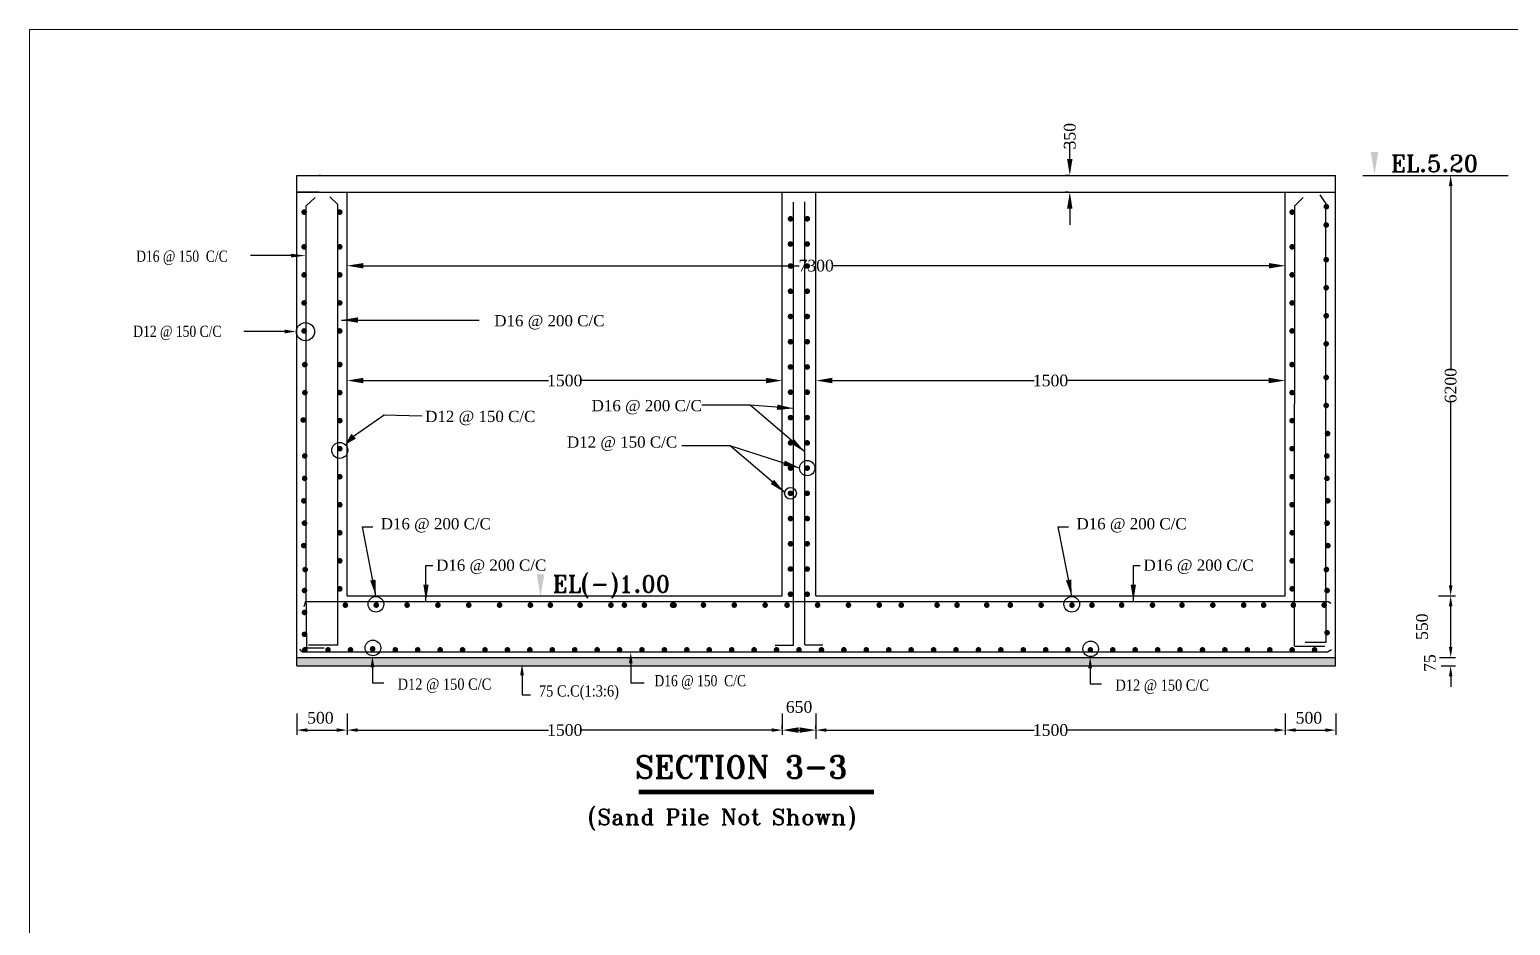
# Model space of a CAD drawing. Extents: x -545075 to 1728153, y -708141 to -305611.
# Drawn here: x 298246 to 329939, y -621965 to -602794 of the extents above; entities that cross this region are included whole.
import ezdxf

# ---------------------------------------------------------------- set-up
doc = ezdxf.new("R2010")
doc.units = 0
doc.header["$MEASUREMENT"] = 0
doc.layers.get('0').update_dxf_attribs({"linetype": 'CONTINUOUS'})
doc.layers.get('DEFPOINTS').update_dxf_attribs({"linetype": 'CONTINUOUS'})
doc.layers.add('LINE', color=7, linetype='CONTINUOUS')
doc.styles.add('BIG', font='ROMANT.SHX')
doc.styles.get("Standard").update_dxf_attribs({"font": 'times.ttf', "height": 250})
doc.dimstyles.new('3', dxfattribs={"dimtxt": 225, "dimasz": 350, "dimexe": 100, "dimexo": 25, "dimgap": 9, "dimtad": 0, "dimdec": 0, "dimzin": 0, "dimdsep": 46, "dimtxsty": 'Standard', "dimcen": 0, "dimclrt": 256, "dimadec": 0, "dimazin": 0, "dimtfac": 1, "dimtdec": 0, "dimtofl": 0, "dimtmove": 2, "dimatfit": 3, "dimfxl": 1, "dimtolj": 1, "dimtzin": 0, "dimarcsym": 0})

# ---------------------------------------------------------------- blocks, each defined once
blk = doc.blocks.new('*D430')
at = {"layer": 'DEFPOINTS', "color": 0, "lineweight": -2}
for p in [(328040, -605913), (328661, -605913), (328376, -614913)]:
    blk.add_point(p, dxfattribs=at)
at = {"layer": 'LINE', "color": 0, "lineweight": -2}
for p, q in [((328065, -605913), (328761, -605913)), ((328661, -606138), (328661, -610050)), ((328661, -614688), (328661, -610777)), ((328401, -614913), (328761, -614913))]:
    blk.add_line(p, q, dxfattribs=at)
for points in [[(328624, -606138), (328699, -606138), (328661, -605913)], [(328624, -614688), (328699, -614688), (328661, -614913)]]:
    blk.add_solid(points, dxfattribs=at)
at = {"layer": 'LINE', "insert": (328661, -610413), "char_height": 250, "attachment_point": 5, "rotation": 90}
blk.add_mtext('\\A1;6200', dxfattribs=at)
blk = doc.blocks.new('*D431')
at = {"layer": 'DEFPOINTS', "color": 0, "lineweight": -2}
for p in [(305042, -617404), (314355, -617404), (314355, -617786)]:
    blk.add_point(p, dxfattribs=at)
at = {"layer": 'LINE', "color": 0, "lineweight": -2}
for p, q in [((305042, -617429), (305042, -617886)), ((314355, -617429), (314355, -617886)), ((305267, -617786), (309349, -617786)), ((314130, -617786), (310049, -617786))]:
    blk.add_line(p, q, dxfattribs=at)
for points in [[(305267, -617748), (305267, -617823), (305042, -617786)], [(314130, -617748), (314130, -617823), (314355, -617786)]]:
    blk.add_solid(points, dxfattribs=at)
at = {"layer": 'LINE', "insert": (309699, -617786), "char_height": 250, "attachment_point": 5}
blk.add_mtext('\\A1;1500', dxfattribs=at)
blk = doc.blocks.new('*D432')
at = {"layer": 'DEFPOINTS', "color": 0, "lineweight": -2}
for p in [(303962, -617404), (305042, -617404), (305042, -617786)]:
    blk.add_point(p, dxfattribs=at)
at = {"layer": 'LINE', "color": 0, "lineweight": -2}
for p, q in [((303962, -617429), (303962, -617886)), ((305042, -617429), (305042, -617886)), ((304187, -617786), (304817, -617786))]:
    blk.add_line(p, q, dxfattribs=at)
for points in [[(304187, -617748), (304187, -617823), (303962, -617786)], [(304817, -617748), (304817, -617823), (305042, -617786)]]:
    blk.add_solid(points, dxfattribs=at)
at = {"layer": 'LINE', "insert": (304470, -617524), "char_height": 250, "attachment_point": 5}
blk.add_mtext('\\A1;500', dxfattribs=at)
blk = doc.blocks.new('*D433')
at = {"layer": 'DEFPOINTS', "color": 0, "lineweight": -2}
for p in [(328376, -614913), (328661, -614913), (328399, -616233)]:
    blk.add_point(p, dxfattribs=at)
at = {"layer": 'LINE', "color": 0, "lineweight": -2}
for p, q in [((328401, -614913), (328761, -614913)), ((328661, -616008), (328661, -615138)), ((328424, -616233), (328761, -616233))]:
    blk.add_line(p, q, dxfattribs=at)
for points in [[(328624, -615138), (328699, -615138), (328661, -614913)], [(328624, -616008), (328699, -616008), (328661, -616233)]]:
    blk.add_solid(points, dxfattribs=at)
at = {"layer": 'LINE', "insert": (328049, -615573), "char_height": 250, "attachment_point": 5, "rotation": 90}
blk.add_mtext('\\A1;550', dxfattribs=at)
blk = doc.blocks.new('1')
at = {"layer": 'LINE', "const_width": 25}
blk.add_lwpolyline([(12, 0, 1), (37, 0, 1)], format="xyb", close=True, dxfattribs=at)
blk = doc.blocks.new('2')
at = {"layer": 'LINE'}
blk.add_blockref('1', (-25, -25), dxfattribs=at)
blk = doc.blocks.new('*D429')
at = {"layer": 'DEFPOINTS', "color": 0, "lineweight": -2}
for p in [(328424, -616233), (328429, -616413), (328661, -616233)]:
    blk.add_point(p, dxfattribs=at)
at = {"layer": 'LINE', "color": 0, "lineweight": -2}
for p, q in [((328661, -616008), (328661, -615783)), ((328449, -616233), (328761, -616233)), ((328454, -616413), (328761, -616413)), ((328661, -616638), (328661, -616863))]:
    blk.add_line(p, q, dxfattribs=at)
for points in [[(328624, -616008), (328699, -616008), (328661, -616233)], [(328624, -616638), (328699, -616638), (328661, -616413)]]:
    blk.add_solid(points, dxfattribs=at)
at = {"layer": 'LINE', "insert": (328215, -616351), "char_height": 250, "attachment_point": 5, "rotation": 90}
blk.add_mtext('\\A1;75', dxfattribs=at)
blk = doc.blocks.new('*D423')
at = {"layer": 'DEFPOINTS', "color": 0, "linetype": 'ByBlock', "lineweight": -2}
for p in [(305042, -607847), (325120, -607847), (325120, -607847)]:
    blk.add_point(p, dxfattribs=at)
at = {"layer": 'LINE', "color": 0, "linetype": 'ByBlock', "lineweight": -2}
for p, q in [((305042, -607822), (305042, -607747)), ((305392, -607847), (314716, -607847)), ((324770, -607847), (315446, -607847)), ((325120, -607822), (325120, -607747))]:
    blk.add_line(p, q, dxfattribs=at)
for points in [[(305392, -607789), (305392, -607906), (305042, -607847)], [(324770, -607789), (324770, -607906), (325120, -607847)]]:
    blk.add_solid(points, dxfattribs=at)
at = {"layer": 'LINE', "linetype": 'ByBlock', "lineweight": -2, "insert": (315081, -607847), "char_height": 250, "attachment_point": 5}
blk.add_mtext('\\A1;7300', dxfattribs=at)
blk = doc.blocks.new('*D424')
at = {"layer": 'DEFPOINTS', "color": 0, "linetype": 'ByBlock', "lineweight": -2}
for p in [(305042, -610305), (314355, -610305), (314355, -610305)]:
    blk.add_point(p, dxfattribs=at)
at = {"layer": 'LINE', "color": 0, "linetype": 'ByBlock', "lineweight": -2}
for p, q in [((305042, -610280), (305042, -610205)), ((305392, -610305), (309349, -610305)), ((314005, -610305), (310049, -610305)), ((314355, -610280), (314355, -610205))]:
    blk.add_line(p, q, dxfattribs=at)
for points in [[(305392, -610246), (305392, -610363), (305042, -610305)], [(314005, -610246), (314005, -610363), (314355, -610305)]]:
    blk.add_solid(points, dxfattribs=at)
at = {"layer": 'LINE', "linetype": 'ByBlock', "lineweight": -2, "insert": (309699, -610305), "char_height": 250, "attachment_point": 5}
blk.add_mtext('\\A1;1500', dxfattribs=at)
blk = doc.blocks.new('*D425')
at = {"layer": 'DEFPOINTS', "color": 0, "linetype": 'ByBlock', "lineweight": -2}
for p in [(315075, -610305), (325118, -610305), (325118, -610305)]:
    blk.add_point(p, dxfattribs=at)
at = {"layer": 'LINE', "color": 0, "linetype": 'ByBlock', "lineweight": -2}
for p, q in [((315075, -610280), (315075, -610205)), ((315425, -610305), (319747, -610305)), ((324768, -610305), (320447, -610305)), ((325118, -610280), (325118, -610205))]:
    blk.add_line(p, q, dxfattribs=at)
for points in [[(315425, -610246), (315425, -610363), (315075, -610305)], [(324768, -610246), (324768, -610363), (325118, -610305)]]:
    blk.add_solid(points, dxfattribs=at)
at = {"layer": 'LINE', "linetype": 'ByBlock', "lineweight": -2, "insert": (320097, -610305), "char_height": 250, "attachment_point": 5}
blk.add_mtext('\\A1;1500', dxfattribs=at)
blk = doc.blocks.new('*D426')
at = {"layer": 'DEFPOINTS', "color": 0, "lineweight": -2}
for p in [(315075, -617429), (325118, -617404), (325118, -617786)]:
    blk.add_point(p, dxfattribs=at)
at = {"layer": 'LINE', "color": 0, "lineweight": -2}
for p, q in [((315075, -617454), (315075, -617886)), ((325118, -617429), (325118, -617886)), ((315300, -617786), (319747, -617786)), ((324893, -617786), (320447, -617786))]:
    blk.add_line(p, q, dxfattribs=at)
for points in [[(315300, -617748), (315300, -617823), (315075, -617786)], [(324893, -617748), (324893, -617823), (325118, -617786)]]:
    blk.add_solid(points, dxfattribs=at)
at = {"layer": 'LINE', "insert": (320097, -617786), "char_height": 250, "attachment_point": 5}
blk.add_mtext('\\A1;1500', dxfattribs=at)
blk = doc.blocks.new('*D427')
at = {"layer": 'DEFPOINTS', "color": 0, "linetype": 'ByBlock', "lineweight": -2}
for p in [(314355, -617786), (315075, -617786), (315075, -617786)]:
    blk.add_point(p, dxfattribs=at)
at = {"layer": 'LINE', "color": 0, "linetype": 'ByBlock', "lineweight": -2}
for p, q in [((314355, -617761), (314355, -617686)), ((315075, -617761), (315075, -617686)), ((314705, -617786), (314725, -617786))]:
    blk.add_line(p, q, dxfattribs=at)
for points in [[(314705, -617727), (314705, -617844), (314355, -617786)], [(314725, -617727), (314725, -617844), (315075, -617786)]]:
    blk.add_solid(points, dxfattribs=at)
at = {"layer": 'LINE', "linetype": 'ByBlock', "lineweight": -2, "insert": (314715, -617291), "char_height": 250, "attachment_point": 5}
blk.add_mtext('\\A1;650', dxfattribs=at)
blk = doc.blocks.new('*D428')
at = {"layer": 'DEFPOINTS', "color": 0, "lineweight": -2}
for p in [(325120, -617404), (326200, -617404), (326200, -617786)]:
    blk.add_point(p, dxfattribs=at)
at = {"layer": 'LINE', "color": 0, "lineweight": -2}
for p, q in [((325120, -617429), (325120, -617886)), ((326200, -617429), (326200, -617886)), ((325345, -617786), (325975, -617786))]:
    blk.add_line(p, q, dxfattribs=at)
for points in [[(325345, -617748), (325345, -617823), (325120, -617786)], [(325975, -617748), (325975, -617823), (326200, -617786)]]:
    blk.add_solid(points, dxfattribs=at)
at = {"layer": 'LINE', "insert": (325627, -617524), "char_height": 250, "attachment_point": 5}
blk.add_mtext('\\A1;500', dxfattribs=at)
blk = doc.blocks.new('*D555')
at = {"layer": 'DEFPOINTS', "color": 0, "linetype": 'ByBlock', "lineweight": -2}
for p in [(320509, -605913), (320509, -606273), (320509, -606273)]:
    blk.add_point(p, dxfattribs=at)
at = {"layer": 'LINE', "color": 0, "linetype": 'ByBlock', "lineweight": -2}
for p, q in [((320509, -605563), (320509, -605213)), ((320484, -605913), (320409, -605913)), ((320484, -606273), (320409, -606273)), ((320509, -606623), (320509, -606973))]:
    blk.add_line(p, q, dxfattribs=at)
for points in [[(320451, -605563), (320567, -605563), (320509, -605913)], [(320451, -606623), (320567, -606623), (320509, -606273)]]:
    blk.add_solid(points, dxfattribs=at)
at = {"layer": 'LINE', "linetype": 'ByBlock', "lineweight": -2, "insert": (320509, -605075), "char_height": 250, "attachment_point": 5, "rotation": 90}
blk.add_mtext('\\A1;350', dxfattribs=at)

msp = doc.modelspace()

# ---------------------------------------------------------------- hatches: boundary and pattern name
at = {"layer": 'LINE', "lineweight": 5}
h = msp.add_hatch(dxfattribs=at)
h.set_pattern_fill('AR-CONC', color=0, scale=58.5, style=0)
h.set_pattern_definition([(50, (-68227.16, -1509.2), (419.5972, -36.71), [43.875, -482.625]), (355, (-68227.16, -1509.2), (-81.16953, 440.0324), [35.1, -386.1]), (100.4514, (-68192.2, -1512.26), (338.42799, 403.32213), [37.288, -410.16814]), (46.1842, (-68227.16, -1392.2), (624.336, -96.82862), [65.8125, -723.9375]), (96.6356, (-68175.1, -1400.3), (546.7777, 569.85895), [55.932, -615.2521]), (351.1842, (-68227.16, -1392.2), (546.77724, 569.8594), [52.65, -579.15]), (21, (-68168.66, -1421.46), (349.19063, -235.53205), [43.875, -482.625]), (326, (-68168.66, -1421.46), (142.33947, 424.21278), [35.1, -386.1]), (71.4514, (-68139.56, -1441.1), (491.53024, 188.68034), [37.288, -410.16814]), (37.5, (-68227.16, -1509.2), (7.113515, 194.742904), [0, -381.42, 0, -391.95, 0, -387.5625]), (7.5, (-68227.16, -1509.2), (153.89568, 230.73085), [0, -223.47, 0, -372.645, 0, -147.7125]), (327.5, (-68357.61, -1509.2), (312.286125, -13.1946), [0, -146.25, 0, -456.3, 0, -605.475]), (317.5, (-68416.1, -1509.2), (341.16391, 58.56141), [0, -190.125, 0, -303.03, 0, -429.975])])
h.paths.add_polyline_path([(326199.52, -616233.403), (303962.404, -616233.403), (303962.404, -616413.403), (326199.52, -616413.403)])

# ---------------------------------------------------------------- linework, layer by layer
at = {"color": 7, "linetype": 'ByBlock', "lineweight": 20}
msp.add_lwpolyline([(298246.185, -644507.037), (298246.185, -602793.849), (357234.532, -602793.849), (357234.532, -644507.037), (298246.185, -644507.037)], close=True, dxfattribs=at)
at = {"layer": 'LINE'}
for p, q in [((303962.404, -605913.403), (305075.23, -605913.403)), ((303962.404, -606273.403), (303962.404, -605913.403)), ((304475.23, -605913.403), (304442.404, -605913.403)), ((305075.23, -605913.403), (314435.23, -605913.403)), ((309035.23, -605913.403), (310475.23, -605913.403)), ((314435.23, -605913.403), (326199.52, -605913.403)), ((326778.565, -605913.403), (329889.729, -605913.403)), ((303962.404, -614913.403), (303962.404, -606273.403)), ((304442.404, -606273.403), (303962.404, -606273.403)), ((303962.404, -606273.403), (326199.52, -606273.403)), ((304442.404, -606273.403), (305042.404, -606273.403)), ((304442.404, -606273.403), (315002.404, -606273.403)), ((305042.404, -614913.403), (305042.404, -606273.403)), ((309362.404, -606273.403), (310082.404, -606273.403)), ((314355.404, -614913.403), (314355.404, -606273.403)), ((315075.404, -614913.403), (315075.404, -606273.403)), ((325119.52, -606273.403), (325719.52, -606273.403)), ((325119.52, -614913.403), (325119.52, -606273.403)), ((326199.52, -614913.403), (326199.52, -606273.403)), ((304162.404, -606562.323), (304355.468, -606385.427)), ((304162.404, -614795.654), (304162.404, -606562.323)), ((304840.524, -606540.215), (304670.849, -606370.684)), ((304842.404, -615033.403), (304842.404, -606543.467)), ((314594.531, -615978.537), (314594.531, -606487.432)), ((314836.277, -615959.537), (314836.277, -606480.836)), ((325319.52, -615033.403), (325323.985, -606562.323)), ((325323.985, -606562.323), (325501.048, -606385.427)), ((326026.737, -606568.756), (325865.648, -606327.905)), ((325987.52, -614795.654), (325985.64, -606539.716)), ((304178.404, -616026.205), (304162.404, -614752.205)), ((325988.154, -614795.654), (325988.154, -615909.205)), ((303962.404, -616413.403), (303962.404, -614913.403)), ((304150.06, -615033.403), (304117.731, -615144.583)), ((304150.06, -615033.403), (326041.631, -615033.403)), ((304842.404, -615970.537), (304842.404, -615033.403)), ((315075.404, -614913.403), (318786.404, -614913.403)), ((318786.404, -614913.403), (325119.52, -614913.403)), ((325319.52, -615992.537), (325319.52, -615033.403)), ((326199.52, -616413.403), (326199.52, -614913.403)), ((304842.404, -615970.537), (304216.06, -615970.537)), ((314594.531, -615978.537), (314200.06, -615978.537)), ((314836.277, -615959.537), (315223.06, -615959.537)), ((325319.52, -615992.537), (325964.176, -615992.537)), ((303962.404, -616233.403), (326199.52, -616233.403)), ((304082.404, -616113.403), (326025.842, -616113.403))]:
    msp.add_line(p, q, dxfattribs=at)
at = {"layer": 'LINE', "color": 0, "linetype": 'ByBlock', "lineweight": -2}
for p, q in [((326199.52, -606273.403), (326199.52, -605913.403)), ((325119.52, -606273.403), (326199.52, -606273.403)), ((305042.404, -614913.403), (309362.404, -614913.403)), ((309362.404, -614913.403), (311374.404, -614913.403)), ((311374.404, -614913.403), (314355.404, -614913.403)), ((326041.631, -615033.403), (326095.632, -615066.239)), ((304082.404, -616113.403), (304029.842, -616054.205)), ((304178.404, -616026.205), (304549.842, -616026.205)), ((325988.154, -615909.205), (325543.842, -615909.205)), ((326025.842, -616113.403), (326113.842, -616063.205)), ((303962.404, -616413.403), (326199.52, -616413.403)), ((315075.404, -617429.047), (315075.404, -617971.219))]:
    msp.add_line(p, q, dxfattribs=at)
at = {"layer": 'LINE', "color": 5}
for p, q in [((303842.404, -607630.874), (302970.967, -607630.874)), ((303704.779, -609254.905), (302833.342, -609254.905)), ((305180.842, -611495.705), (305833.764, -611041.246)), ((305812.764, -611041.246), (306645.086, -611059.746)), ((311111.946, -616359.543), (311111.946, -616774.096)), ((305583.698, -616441.362), (305583.698, -616774.096)), ((308785.06, -616615.537), (308785.06, -617034.358)), ((320945.02, -616462.55), (320945.02, -616795.284)), ((305583.698, -616774.096), (305829.398, -616774.096)), ((308785.06, -617034.358), (308964.921, -617034.358)), ((311111.946, -616774.096), (311398.595, -616774.096)), ((320945.02, -616795.284), (321190.72, -616795.284))]:
    msp.add_line(p, q, dxfattribs=at)
at = {"layer": 'LINE', "const_width": 60}
for points in [[(326030.679, -606583.622, -1), (325970.679, -606583.622, -1)], [(304151.216, -606700.263, -1), (304091.216, -606700.263, -1)], [(304854.127, -606700.263, 1), (304914.127, -606700.263, 1)], [(314501.414, -606843.039, 1), (314561.414, -606843.039, 1)], [(314859.915, -606843.039, 1), (314919.915, -606843.039, 1)], [(325297.797, -606700.263, -1), (325237.797, -606700.263, -1)], [(326027.183, -606975.664, -1), (325967.183, -606975.664, -1)], [(304151.216, -607442.873, -1), (304091.216, -607442.873, -1)], [(304854.127, -607442.873, 1), (304914.127, -607442.873, 1)], [(314501.414, -607383.039, 1), (314561.414, -607383.039, 1)], [(314859.915, -607383.039, 1), (314919.915, -607383.039, 1)], [(325297.797, -607442.873, -1), (325237.797, -607442.873, -1)], [(314501.414, -607853.751, 1), (314561.414, -607853.751, 1)], [(314859.915, -607853.751, 1), (314919.915, -607853.751, 1)], [(326027.183, -607718.274, -1), (325967.183, -607718.274, -1)], [(304151.216, -608042.873, -1), (304091.216, -608042.873, -1)], [(304854.127, -608042.873, 1), (304914.127, -608042.873, 1)], [(325297.797, -608042.873, -1), (325237.797, -608042.873, -1)], [(314501.414, -608393.751, 1), (314561.414, -608393.751, 1)], [(314859.915, -608393.751, 1), (314919.915, -608393.751, 1)], [(326027.183, -608318.274, -1), (325967.183, -608318.274, -1)], [(304151.216, -608642.873, -1), (304091.216, -608642.873, -1)], [(304854.127, -608642.873, 1), (304914.127, -608642.873, 1)], [(325297.797, -608642.873, -1), (325237.797, -608642.873, -1)], [(314501.414, -608933.751, 1), (314561.414, -608933.751, 1)], [(314859.915, -608933.751, 1), (314919.915, -608933.751, 1)], [(326027.183, -608918.274, -1), (325967.183, -608918.274, -1)], [(304151.216, -609242.873, -1), (304091.216, -609242.873, -1)], [(304854.127, -609242.873, 1), (304914.127, -609242.873, 1)], [(314501.414, -609473.751, 1), (314561.414, -609473.751, 1)], [(314859.915, -609473.751, 1), (314919.915, -609473.751, 1)], [(325297.797, -609242.873, -1), (325237.797, -609242.873, -1)], [(326027.183, -609518.274, -1), (325967.183, -609518.274, -1)], [(304167.216, -609962.873, -1), (304107.216, -609962.873, -1)], [(304854.127, -609962.873, 1), (304914.127, -609962.873, 1)], [(314501.414, -610013.751, 1), (314561.414, -610013.751, 1)], [(314859.915, -610013.751, 1), (314919.915, -610013.751, 1)], [(325297.797, -609962.873, -1), (325237.797, -609962.873, -1)], [(326027.183, -610238.274, -1), (325967.183, -610238.274, -1)], [(304167.216, -610562.873, -1), (304107.216, -610562.873, -1)], [(304854.127, -610562.873, 1), (304914.127, -610562.873, 1)], [(314501.414, -610553.751, 1), (314561.414, -610553.751, 1)], [(314859.915, -610553.751, 1), (314919.915, -610553.751, 1)], [(325297.797, -610562.873, -1), (325237.797, -610562.873, -1)], [(326027.183, -610838.274, -1), (325967.183, -610838.274, -1)], [(304071.858, -611149.676, 1), (304131.858, -611149.676, 1)], [(304854.127, -611162.873, 1), (304914.127, -611162.873, 1)], [(314501.414, -611098.259, 1), (314561.414, -611098.259, 1)], [(314859.915, -611098.259, 1), (314919.915, -611098.259, 1)], [(325297.797, -611162.873, -1), (325237.797, -611162.873, -1)], [(314501.414, -611638.259, 1), (314561.414, -611638.259, 1)], [(314859.915, -611638.259, 1), (314919.915, -611638.259, 1)], [(304854.127, -611762.873, 1), (304914.127, -611762.873, 1)], [(325297.797, -611762.873, -1), (325237.797, -611762.873, -1)], [(304854.127, -612362.873, 1), (304914.127, -612362.873, 1)], [(314501.414, -612178.259, 1), (314561.414, -612178.259, 1)], [(314859.915, -612178.259, 1), (314919.915, -612178.259, 1)], [(325297.797, -612362.873, -1), (325237.797, -612362.873, -1)], [(304854.127, -612962.873, 1), (304914.127, -612962.873, 1)], [(314501.414, -612718.259, 1), (314561.414, -612718.259, 1)], [(314859.915, -612718.259, 1), (314919.915, -612718.259, 1)], [(325297.797, -612962.873, -1), (325237.797, -612962.873, -1)], [(314501.414, -613258.259, 1), (314561.414, -613258.259, 1)], [(314859.915, -613258.259, 1), (314919.915, -613258.259, 1)], [(304854.127, -613562.873, 1), (304914.127, -613562.873, 1)], [(325297.797, -613562.873, -1), (325237.797, -613562.873, -1)], [(314501.414, -613798.259, 1), (314561.414, -613798.259, 1)], [(314859.915, -613798.259, 1), (314919.915, -613798.259, 1)], [(304854.127, -614162.873, 1), (304914.127, -614162.873, 1)], [(325297.797, -614162.873, -1), (325237.797, -614162.873, -1)], [(314501.414, -614338.259, 1), (314561.414, -614338.259, 1)], [(314859.915, -614338.259, 1), (314919.915, -614338.259, 1)], [(304854.127, -614762.873, 1), (304914.127, -614762.873, 1)], [(314501.414, -614878.259, 1), (314561.414, -614878.259, 1)], [(314859.915, -614878.259, 1), (314919.915, -614878.259, 1)], [(325297.797, -614762.873, -1), (325237.797, -614762.873, -1)], [(304974.814, -615111.059, 1), (305034.814, -615111.059, 1)], [(305634.814, -615111.059, 1), (305694.814, -615111.059, 1)], [(306294.814, -615111.059, 1), (306354.814, -615111.059, 1)], [(306954.814, -615111.059, 1), (307014.814, -615111.059, 1)], [(307614.814, -615111.059, 1), (307674.814, -615111.059, 1)], [(308274.814, -615111.059, 1), (308334.814, -615111.059, 1)], [(308934.814, -615111.059, 1), (308994.814, -615111.059, 1)], [(309362.014, -615111.059, 1), (309422.014, -615111.059, 1)], [(309998.014, -615111.059, 1), (310058.014, -615111.059, 1)], [(310658.014, -615111.059, 1), (310718.014, -615111.059, 1)], [(310946.814, -615111.059, 1), (311006.814, -615111.059, 1)], [(311374.014, -615111.059, 1), (311434.014, -615111.059, 1)], [(311978.014, -615111.059, 1), (312038.014, -615111.059, 1)], [(312010.014, -615111.059, 1), (312070.014, -615111.059, 1)], [(312638.014, -615111.059, 1), (312698.014, -615111.059, 1)], [(313298.014, -615111.059, 1), (313358.014, -615111.059, 1)], [(313958.014, -615111.059, 1), (314018.014, -615111.059, 1)], [(314428.414, -615111.059, 1), (314488.414, -615111.059, 1)], [(315081.628, -615111.059, 1), (315141.628, -615111.059, 1)], [(315741.628, -615111.059, 1), (315801.628, -615111.059, 1)], [(316401.628, -615111.059, 1), (316461.628, -615111.059, 1)], [(316872.028, -615111.059, 1), (316932.028, -615111.059, 1)], [(317638.814, -615111.059, 1), (317698.814, -615111.059, 1)], [(318066.014, -615111.059, 1), (318126.014, -615111.059, 1)], [(318702.014, -615111.059, 1), (318762.014, -615111.059, 1)], [(319206.237, -615111.059, 1), (319266.237, -615111.059, 1)], [(319866.237, -615111.059, 1), (319926.237, -615111.059, 1)], [(320526.237, -615111.059, 1), (320586.237, -615111.059, 1)], [(320953.437, -615111.059, 1), (321013.437, -615111.059, 1)], [(321589.437, -615111.059, 1), (321649.437, -615111.059, 1)], [(322249.437, -615111.059, 1), (322309.437, -615111.059, 1)], [(322880.876, -615111.059, 1), (322940.876, -615111.059, 1)], [(323540.876, -615111.059, 1), (323600.876, -615111.059, 1)], [(324200.876, -615111.059, 1), (324260.876, -615111.059, 1)], [(324628.076, -615111.059, 1), (324688.076, -615111.059, 1)], [(325264.076, -615111.059, 1), (325324.076, -615111.059, 1)], [(325924.076, -615111.059, 1), (325984.076, -615111.059, 1)], [(304106.814, -616068.659, 1), (304166.814, -616068.659, 1)], [(304602.814, -616068.659, 1), (304662.814, -616068.659, 1)], [(305082.814, -616068.659, 1), (305142.814, -616068.659, 1)], [(305557.516, -616047.471, 1), (305617.516, -616047.471, 1)], [(306042.814, -616068.659, 1), (306102.814, -616068.659, 1)], [(306522.814, -616068.659, 1), (306582.814, -616068.659, 1)], [(307002.814, -616068.659, 1), (307062.814, -616068.659, 1)], [(307482.814, -616068.659, 1), (307542.814, -616068.659, 1)], [(307962.814, -616068.659, 1), (308022.814, -616068.659, 1)], [(308442.814, -616068.659, 1), (308502.814, -616068.659, 1)], [(308922.814, -616068.659, 1), (308982.814, -616068.659, 1)], [(309402.814, -616068.659, 1), (309462.814, -616068.659, 1)], [(309882.814, -616068.659, 1), (309942.814, -616068.659, 1)], [(310362.814, -616068.659, 1), (310422.814, -616068.659, 1)], [(310842.814, -616068.659, 1), (310902.814, -616068.659, 1)], [(311322.814, -616068.659, 1), (311382.814, -616068.659, 1)], [(311802.814, -616068.659, 1), (311862.814, -616068.659, 1)], [(312282.814, -616068.659, 1), (312342.814, -616068.659, 1)], [(312762.814, -616068.659, 1), (312822.814, -616068.659, 1)], [(313242.814, -616068.659, 1), (313302.814, -616068.659, 1)], [(313722.814, -616068.659, 1), (313782.814, -616068.659, 1)], [(314202.814, -616068.659, 1), (314262.814, -616068.659, 1)], [(314203.766, -616068.659, 1), (314263.766, -616068.659, 1)], [(314682.814, -616068.659, 1), (314742.814, -616068.659, 1)], [(314683.766, -616068.659, 1), (314743.766, -616068.659, 1)], [(315162.814, -616068.659, 1), (315222.814, -616068.659, 1)], [(315163.766, -616068.659, 1), (315223.766, -616068.659, 1)], [(315643.766, -616068.659, 1), (315703.766, -616068.659, 1)], [(316123.766, -616068.659, 1), (316183.766, -616068.659, 1)], [(316603.766, -616068.659, 1), (316663.766, -616068.659, 1)], [(317083.766, -616068.659, 1), (317143.766, -616068.659, 1)], [(317563.766, -616068.659, 1), (317623.766, -616068.659, 1)], [(318043.766, -616068.659, 1), (318103.766, -616068.659, 1)], [(318523.766, -616068.659, 1), (318583.766, -616068.659, 1)], [(319003.766, -616068.659, 1), (319063.766, -616068.659, 1)], [(319483.766, -616068.659, 1), (319543.766, -616068.659, 1)], [(319963.766, -616068.659, 1), (320023.766, -616068.659, 1)], [(320438.838, -616068.659, 1), (320498.838, -616068.659, 1)], [(320918.838, -616068.659, 1), (320978.838, -616068.659, 1)], [(321398.838, -616068.659, 1), (321458.838, -616068.659, 1)], [(321878.838, -616068.659, 1), (321938.838, -616068.659, 1)], [(322358.838, -616068.659, 1), (322418.838, -616068.659, 1)], [(322838.838, -616068.659, 1), (322898.838, -616068.659, 1)], [(323318.838, -616068.659, 1), (323378.838, -616068.659, 1)], [(323798.838, -616068.659, 1), (323858.838, -616068.659, 1)], [(324278.838, -616068.659, 1), (324338.838, -616068.659, 1)], [(324758.838, -616068.659, 1), (324818.838, -616068.659, 1)], [(325238.838, -616068.659, 1), (325298.838, -616068.659, 1)], [(325718.838, -616068.659, 1), (325778.838, -616068.659, 1)]]:
    msp.add_lwpolyline(points, format="xyb", close=True, dxfattribs=at)
at = {"layer": 'LINE', "const_width": 96}
msp.add_lwpolyline([(311278.222, -619112.165), (316320.702, -619112.165)], dxfattribs=at)
at = {"layer": 'LINE'}
for centre, radius in [((304149.854, -609260.109), 194.451), ((304884.127, -611799.032), 170.549), ((305658.792, -615091.375), 167.003), ((320550.215, -615091.375), 167.003), ((305594.279, -616025.897), 167.003), ((320955.601, -616047.085), 167.003)]:
    msp.add_circle(centre, radius, dxfattribs=at)
at = {"layer": 'LINE', "color": 0, "linetype": 'ByBlock', "lineweight": -2}
for centre, radius in [((314889.915, -612178.259), 163.946), ((314531.414, -612718.259), 125.054)]:
    msp.add_circle(centre, radius, dxfattribs=at)
at = {"layer": 'LINE'}
for p in [(304155.734, -612423.609), (304155.825, -612421.21), (304155.915, -612418.812), (304156.006, -612416.414), (304156.096, -612414.015), (304156.187, -612411.617), (304156.277, -612409.219), (304156.368, -612406.821), (304156.458, -612404.422), (304156.549, -612402.024), (304156.639, -612399.626), (304156.73, -612397.227), (304156.82, -612394.829), (304156.911, -612392.431), (304157.001, -612390.033), (304157.092, -612387.634), (304157.182, -612385.236), (304157.273, -612382.838), (304157.363, -612380.439), (304157.454, -612378.041), (304157.544, -612375.643), (304157.635, -612373.244), (304157.725, -612370.846), (304157.816, -612368.448), (304157.906, -612366.05), (304157.997, -612363.651), (304158.087, -612361.253), (304158.178, -612358.855), (325987.746, -612358.855), (325987.837, -612361.253), (325987.927, -612363.651), (325988.018, -612366.05), (325988.108, -612368.448), (325988.199, -612370.846), (325988.289, -612373.244), (325988.38, -612375.643), (325988.47, -612378.041), (325988.561, -612380.439), (325988.651, -612382.838), (325988.742, -612385.236), (325988.832, -612387.634), (325988.923, -612390.033), (325989.013, -612392.431), (325989.104, -612394.829), (325989.194, -612397.227), (325989.285, -612399.626), (325989.375, -612402.024), (325989.466, -612404.422), (325989.556, -612406.821), (325989.647, -612409.219), (325989.737, -612411.617), (325989.828, -612414.015), (325989.918, -612416.414), (325990.009, -612418.812), (325990.099, -612421.21), (325990.19, -612423.609)]:
    msp.add_point(p, dxfattribs=at)
at = {"layer": 'LINE', "color": 5}
for points in [[(327110.778, -605409.819), (326950.778, -605409.819), (327030.778, -605889.819)], [(303842.404, -607590.874), (303842.404, -607670.874), (304162.404, -607630.874)], [(303704.779, -609214.905), (303704.779, -609294.905), (303944.779, -609254.905)], [(305231.842, -611545.205), (305129.842, -611446.205), (305003.369, -611677.096)], [(309260.794, -614451.831), (309100.794, -614451.831), (309180.794, -614931.831)], [(305543.698, -616441.362), (305623.698, -616441.362), (305583.698, -616201.362)], [(308745.06, -616615.537), (308825.06, -616615.537), (308785.06, -616375.537)], [(311071.946, -616359.543), (311151.946, -616359.543), (311111.946, -616119.543)], [(320905.02, -616462.55), (320985.02, -616462.55), (320945.02, -616222.55)]]:
    msp.add_solid(points, dxfattribs=at)

# ---------------------------------------------------------------- block references
at = {"layer": 'LINE', "yscale": 2.400000000023283, "zscale": 2.4}
for p, xscale, rotation in [((326086.522, -611435.512), -2.39999999997482, 272.1610794866543), ((304074.707, -611915.171), 2.399999999983601, 87.83892050779119), ((326071.217, -611915.171), -2.39999999997482, 272.1610794866543), ((304073.309, -612394.829), 2.399999999983601, 87.83892050779119), ((326072.615, -612394.829), -2.39999999997482, 272.1610794866543), ((304055.209, -612874.488), 2.399999999983601, 87.83892050779119), ((326090.715, -612874.488), -2.39999999997482, 272.1610794866543), ((304070.513, -613354.146), 2.399999999983601, 87.83892050779119), ((326075.411, -613354.146), -2.39999999997482, 272.1610794866543), ((304052.412, -613833.805), 2.399999999983601, 87.83892050779119), ((326093.512, -613833.805), -2.39999999997482, 272.1610794866543), ((304084.419, -614346.834), 2.399999999983601, 87.83892050779119), ((326061.505, -614346.834), -2.39999999997482, 272.1610794866543), ((304070.223, -614795.654), 2.399999999983601, 87.83892050779119), ((326075.701, -614795.654), -2.39999999997482, 272.1610794866543), ((304070.223, -615263.892), 2.399999999983601, 87.83892050779119), ((304070.223, -615732.129), 2.399999999983601, 87.83892050779119), ((326075.701, -615698.256), -2.39999999997482, 272.1610794866543)]:
    msp.add_blockref('2', p, dxfattribs=dict(at, xscale=xscale, rotation=rotation))

# ---------------------------------------------------------------- texts
at = {"layer": 'LINE', "style": 'BIG'}
for s, height, p in [('EL.5.20', 360, (327381.799, -605840.089)), ('EL(-)1.00', 360, (309440.336, -614838.566)), ('SECTION 3-3', 480, (311201.821, -618814.821)), (' (Sand Pile Not Shown)  ', 340.032, (309961.663, -619815.784))]:
    msp.add_text(s, height=height, dxfattribs=at).set_placement(p)
at = {"layer": 'LINE'}
for s, width, p in [('D16 @ 150  C/C', 0.8, (300527.095, -607763.159)), ('D12 @ 150 C/C', 0.8, (300465.286, -609371.028)), ('D12 @ 150 C/C', 0.85, (306123.873, -616922.112)), ('D16 @ 150  C/C', 0.8, (311619.667, -616848.34)), ('D12 @ 150 C/C', 0.85, (321485.195, -616943.3)), ('75 C.C(1:3:6)', 0.85, (309147.107, -617066.821))]:
    msp.add_text(s, height=240, dxfattribs=dict(at, width=width)).set_placement(p)
for s, p in [('D16 @ 200 C/C', (308191.735, -609143.979)), ('D16 @ 200 C/C', (310275.502, -610961.245)), ('D12 @ 150 C/C', (306712.772, -611192.371)), ('D12 @ 150 C/C', (309747.21, -611741.203)), ('D16 @ 200 C/C', (305761.185, -613489.773)), ('D16 @ 200 C/C', (320652.608, -613489.773)), ('D16 @ 200 C/C', (306946.907, -614375.233)), ('D16 @ 200 C/C', (322086.302, -614375.233))]:
    msp.add_text(s, height=240, dxfattribs=at).set_placement(p)

# ---------------------------------------------------------------- dimensions: what is measured, and where the dimension line sits
at = {"layer": 'LINE', "color": 0, "linetype": 'ByBlock', "lineweight": -2}
dim = msp.add_linear_dim(base=(320508.842, -606273.403), p1=(320508.842, -605913.403), p2=(320508.842, -606273.403), angle=90, text='350', dimstyle='3', dxfattribs=at)
dim.commit()
dim.dimension.update_dxf_attribs({"geometry": '*D555', "text_midpoint": (320508.842, -605075.205), "dimtype": 160})
at = {"layer": 'LINE'}
dim = msp.add_linear_dim(base=(328661.212, -605913.403), p1=(328376.176, -614913.403), p2=(328040.452, -605913.403), angle=90, text='6200', dimstyle='3', override={"dimtxt": 300, "dimasz": 225, "dimclrd": 0, "dimclre": 0}, dxfattribs=at)
dim.commit()
dim.dimension.update_dxf_attribs({"geometry": '*D430', "text_midpoint": (328661.212, -610413.403)})
at = {"layer": 'LINE', "color": 0, "linetype": 'ByBlock', "lineweight": -2}
for base, p1, p2, text, picture, middle in [((325119.52, -607847.177), (305042.404, -607847.177), (325119.52, -607847.177), '7300', '*D423', (315080.962, -607847.177)), ((314355.404, -610304.545), (305042.404, -610304.545), (314355.404, -610304.545), '1500', '*D424', (309698.904, -610304.545)), ((325118.404, -610304.545), (315075.404, -610304.545), (325118.404, -610304.545), '1500', '*D425', (320096.904, -610304.545)), ((315075.404, -617785.665), (314355.404, -617785.665), (315075.404, -617785.665), '650', '*D427', (314715.404, -617290.676))]:
    dim = msp.add_linear_dim(base=base, p1=p1, p2=p2, text=text, dimstyle='3', dxfattribs=at)
    dim.commit()
    dim.dimension.update_dxf_attribs({"geometry": picture, "text_midpoint": middle})
at = {"layer": 'LINE'}
for base, p1, p2, text, picture, middle in [((328661.212, -614913.403), (328399.176, -616233.403), (328376.176, -614913.403), '550', '*D433', (328049.176, -615573.403)), ((328661.212, -616233.403), (328429.35, -616413.403), (328424.176, -616233.403), '75', '*D429', (328214.79, -616351.117))]:
    dim = msp.add_linear_dim(base=base, p1=p1, p2=p2, angle=90, text=text, dimstyle='3', override={"dimtxt": 300, "dimasz": 225, "dimclrd": 0, "dimclre": 0}, dxfattribs=at)
    dim.commit()
    dim.dimension.update_dxf_attribs({"geometry": picture, "text_midpoint": middle, "dimtype": 160})
for base, p1, p2, picture, middle in [((305042.404, -617785.665), (303962.404, -617404.047), (305042.404, -617404.047), '*D432', (304469.892, -617523.553)), ((326199.52, -617785.665), (325119.52, -617404.047), (326199.52, -617404.047), '*D428', (325627.007, -617523.553))]:
    dim = msp.add_linear_dim(base=base, p1=p1, p2=p2, text='500', dimstyle='3', override={"dimtxt": 300, "dimasz": 225, "dimclrd": 0, "dimclre": 0}, dxfattribs=at)
    dim.commit()
    dim.dimension.update_dxf_attribs({"geometry": picture, "text_midpoint": middle, "dimtype": 160})
for base, p1, p2, picture, middle in [((314355.404, -617785.665), (305042.404, -617404.047), (314355.404, -617404.047), '*D431', (309698.904, -617785.665)), ((325118.404, -617785.665), (315075.404, -617429.047), (325118.404, -617404.047), '*D426', (320096.904, -617785.665))]:
    dim = msp.add_linear_dim(base=base, p1=p1, p2=p2, text='1500', dimstyle='3', override={"dimtxt": 300, "dimasz": 225, "dimclrd": 0, "dimclre": 0}, dxfattribs=at)
    dim.commit()
    dim.dimension.update_dxf_attribs({"geometry": picture, "text_midpoint": middle})

# ---------------------------------------------------------------- leaders
for points, override in [([(304922.404, -609009.537), (307870.506, -609009.537)], {"dimgap": 9, "dimtad": 0}), ([(314837.554, -611832.365), (313671.345, -610832.205), (312636.79, -610832.205)], {"dimgap": 9, "dimtad": 0, "dimfxl": 700}), ([(314594.531, -610901.205), (313671.345, -610832.205), (312920.842, -610832.205)], {"dimgap": 9, "dimtad": 0, "dimfxl": 700}), ([(314407.637, -612700.435), (313241.428, -611700.275), (312206.872, -611700.275)], {"dimgap": 9, "dimtad": 0, "dimfxl": 700}), ([(314725.969, -612178.259), (313241.428, -611700.275), (312481.842, -611700.275)], {"dimgap": 9, "dimtad": 0, "dimfxl": 700}), ([(305659.06, -614916.537), (305370.06, -613433.537), (305593.06, -613433.537)], {"dimgap": 9, "dimtad": 0, "dimfxl": 0.12}), ([(320550.483, -614916.537), (320261.483, -613433.537), (320484.483, -613433.537)], {"dimgap": 9, "dimtad": 0, "dimfxl": 0.12}), ([(306729.783, -615020.863), (306729.783, -614264.997), (306874.783, -614264.997)], {"dimgap": 9, "dimtad": 0, "dimfxl": 0.12}), ([(321869.177, -615020.863), (321869.177, -614264.997), (322014.177, -614264.997)], {"dimgap": 9, "dimtad": 0, "dimfxl": 0.12})]:
    msp.add_leader(points, dimstyle='3', override=override, dxfattribs=at)

doc.saveas('drawing.dxf')
